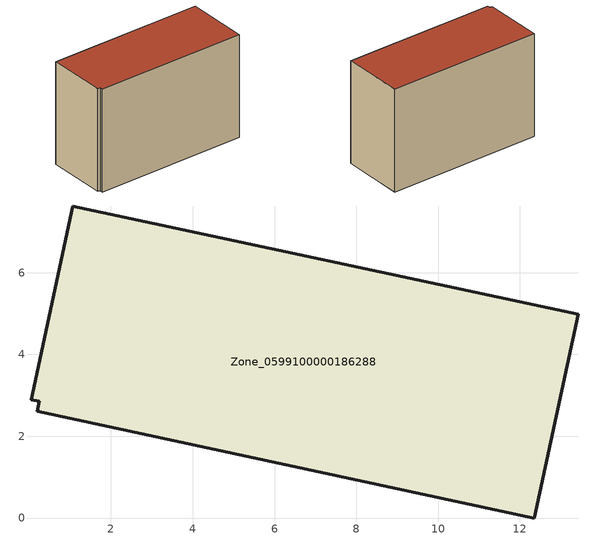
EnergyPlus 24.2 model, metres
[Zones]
Zone_0599100000186288
 floor ground (C_G): 0.05,2.89 1.06,7.63 13.42,4.98 12.35,0 0.2,2.61 0.25,2.85 z0
 wall outside (C_F): 13.42,4.98 1.06,7.63 0.05,2.89 0.25,2.85 0.2,2.61 12.35,0 13.42,4.98 z0:8.47
 roof outside (C_R): 1.06,7.63 0.05,2.89 0.25,2.85 0.2,2.61 12.35,0 13.42,4.98 z8.47
[BUILDING]
Pand.0599100000186288: North Axis=0; Terrain=City; Loads Convergence Tolerance Value=0.04; Temperature Convergence Tolerance Value=0.4; Solar Distribution=FullExterior; Maximum Number of Warmup Days=25; Minimum Number of Warmup Days=1
[Site:Location]
Rotterdam.The.Hague.AP_ZH_NLD Design_Conditions: Latitude=51.96; Longitude=4.45; Time Zone=1; Elevation=-4.5
[SITE:GROUNDTEMPERATURE:BUILDINGSURFACE]
18, 18, 18, 18, 18, 18, 18, 18, 18, 18, 18, 18
[MATERIAL] Thermal Absorptance=0.9; Solar Absorptance=0.7; Visible Absorptance=0.7
Name | Roughness | Thickness | Conductivity | Density | Specific Heat
G.TC.1975-1991 | MediumSmooth | 0.15 | 0.288461 | 540 | 1210
F.TC.1975-1991 | Rough | 0.3 | 0.230769 | 1920 | 840
R.TC.1975-1991 | MediumRough | 0.2 | 0.153846 | 1500 | 1000
[CONSTRUCTION]
C_G: G.TC.1975-1991
C_F: F.TC.1975-1991
C_R: R.TC.1975-1991
[ZONE]
Zone_0599100000186288: Type=1; Multiplier=1; Ceiling Height=Autocalculate; Volume=Autocalculate; Floor Area=autocalculate; Part of Total Floor Area=Yes
[ZONEINFILTRATION:DESIGNFLOWRATE]
Infil_Zone_0599100000186288: Zone or ZoneList or Space or SpaceList=Zone_0599100000186288; Schedule=AlwaysOn; Design Flow Rate Calculation Method=Flow/Area; Flow Rate per Floor Area=0.003; Constant Term Coefficient=1; Temperature Term Coefficient=0; Velocity Term Coefficient=0; Velocity Squared Term Coefficient=0
[HVACTEMPLATE:ZONE:IDEALLOADSAIRSYSTEM]
Zone_0599100000186288: Maximum Heating Supply Air Temperature=50; Minimum Cooling Supply Air Temperature=13; Maximum Heating Supply Air Humidity Ratio=0.0156; Minimum Cooling Supply Air Humidity Ratio=0.0077; Heating Limit=NoLimit; Cooling Limit=NoLimit; Dehumidification Control Type=ConstantSensibleHeatRatio; Cooling Sensible Heat Ratio=0.7; Dehumidification Setpoint=60; Humidification Control Type=None; Humidification Setpoint=30; Outdoor Air Method=None; Outdoor Air Flow Rate per Person=0.00944; Outdoor Air Flow Rate per Zone Floor Area=0; Outdoor Air Flow Rate per Zone=0; Demand Controlled Ventilation Type=None; Outdoor Air Economizer Type=NoEconomizer; Heat Recovery Type=None; Sensible Heat Recovery Effectiveness=0.7; Latent Heat Recovery Effectiveness=0.65
[ZONECONTROL:THERMOSTAT]
ThermostatControl_Zone_0599100000186288: Zone or ZoneList=Zone_0599100000186288; Control Type Schedule=DualSetpointControlType; Control 1=Thermostat_Zone_0599100000186288; Temperature Difference Between Cutout And Setpoint=0
[THERMOSTATSETPOINT:DUALSETPOINT]
Thermostat_Zone_0599100000186288: Heating Setpoint Temperature Schedule=HeatingSetpoint_Zone_0599100000186288; Cooling Setpoint Temperature Schedule=CoolingSetpoint_Zone_0599100000186288
[SCHEDULE:COMPACT]
HeatingSetpoint_Zone_0599100000186288: Through: 12/31, For: AllDays, Until: 24:00, 21
CoolingSetpoint_Zone_0599100000186288: Through: 12/31, For: AllDays, Until: 24:00, 24
DualSetpointControlType: Through: 12/31, For: AllDays, Until: 24:00, 4
AlwaysOn: Through: 12/31, For: AllDays, Until: 24:00, 1
